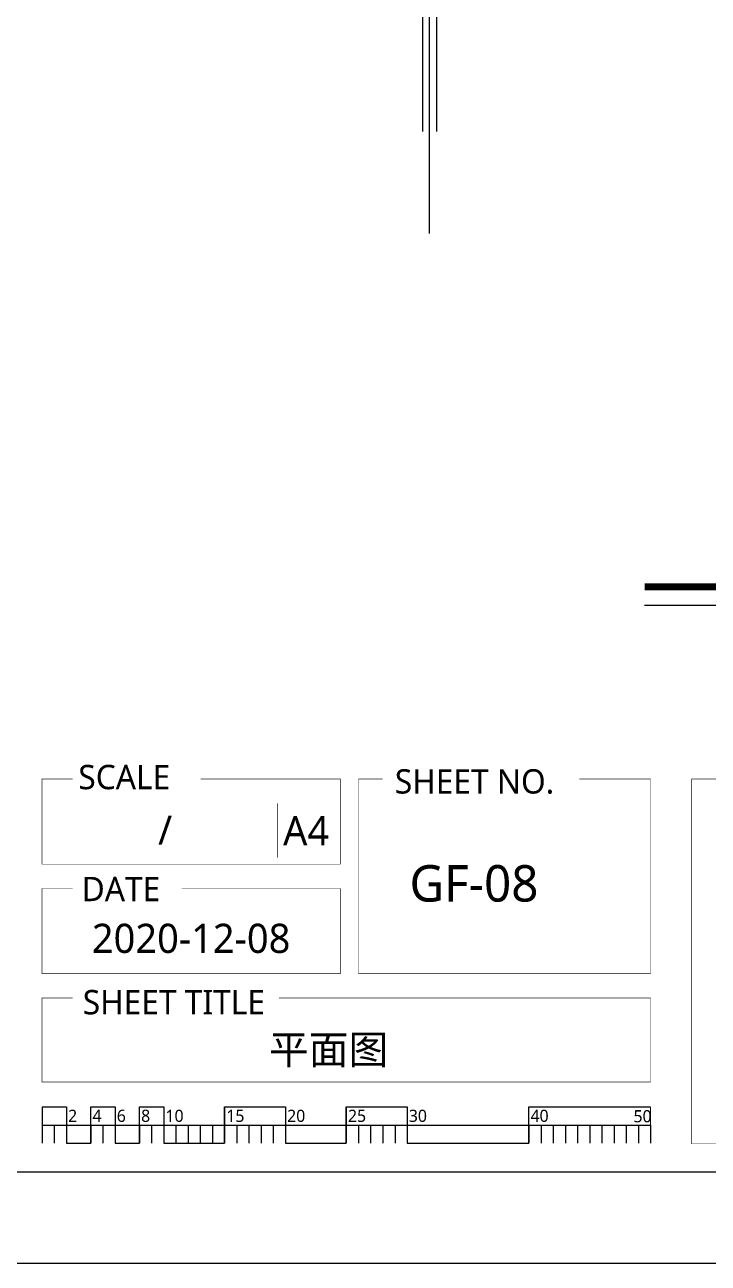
# Model space of a CAD drawing. Header units: millimetres. Extents: x 3194672 to 3318312, y -1629353 to -1194015.
# Drawn here: x 3203824 to 3208677, y -1629353 to -1620556 of the extents above; entities that cross this region are included whole.
import ezdxf
from ezdxf.enums import TextEntityAlignment as Align

# ---------------------------------------------------------------- set-up
doc = ezdxf.new("R2010")
doc.units = ezdxf.units.MM
doc.header["$LTSCALE"] = 1000
doc.header["$MEASUREMENT"] = 0
doc.linetypes.add('CENTER', pattern=[2, 1.25, -0.25, 0.25, -0.25])
doc.layers.get('0').update_dxf_attribs({"linetype": 'CONTINUOUS'})
doc.layers.add('HS-CURVE-PAVE-JNT', color=1, linetype='CONTINUOUS')
doc.layers.add('轴线', color=10, linetype='CENTER')
doc.styles.get("Standard").update_dxf_attribs({"font": ''})
doc.styles.get('Standard').set_extended_font_data('Microsoft YaHei')

msp = doc.modelspace()

# ---------------------------------------------------------------- linework, layer by layer
at = {"color": 8}
msp.add_line((3203947, -1628371.5), (3208267, -1628371.5), dxfattribs=at)
msp.add_lwpolyline([(3195190.4, -1604340), (3230441.6, -1604340), (3230441.6, -1628704.8), (3195190.4, -1628704.8)], close=True)
for points, const_width in [([(3208225.1, -1624547.5), (3214417.2, -1624547.5)], 50), ([(3205073.6, -1625913.3), (3206063.8, -1625913.3), (3206063.8, -1626518.1), (3203947, -1626518.1), (3203947, -1625913.3), (3204163, -1625913.3)], 4.32), ([(3207761, -1625913.3), (3208267, -1625913.3), (3208267, -1627295.7), (3206193.4, -1627295.7), (3206193.4, -1625913.3), (3206366.2, -1625913.3)], 4.32), ([(3209778.8, -1625913.3), (3222596.3, -1625913.3), (3222596.3, -1628504.8), (3208559.2, -1628504.8), (3208559.2, -1625913.3), (3208792.3, -1625913.3)], 4.32), ([(3205619.4, -1626086.6), (3205619.4, -1626471.8)], 4.32), ([(3204938.8, -1626690.9), (3206063.8, -1626690.9), (3206063.8, -1627295.7), (3203947, -1627295.7), (3203947, -1626690.9), (3204163, -1626690.9)], 4.32), ([(3205627.9, -1627468.5), (3208267, -1627468.5), (3208267, -1628064.5), (3203947, -1628064.5), (3203947, -1627468.5), (3204163, -1627468.5)], 4.32), ([(3204119.8, -1628241.9), (3204119.8, -1628371.5)], 8.64), ([(3204292.6, -1628241.9), (3204292.6, -1628371.5)], 8.64), ([(3204465.4, -1628241.9), (3204465.4, -1628371.5)], 8.64), ([(3204638.2, -1628241.9), (3204638.2, -1628371.5)], 8.64), ([(3204811, -1628241.9), (3204811, -1628371.5)], 8.64), ([(3205243, -1628241.9), (3205243, -1628371.5)], 8.64), ([(3205675, -1628241.9), (3205675, -1628371.5)], 8.64), ([(3206107, -1628241.9), (3206107, -1628371.5)], 8.64), ([(3206539, -1628241.9), (3206539, -1628371.5)], 8.64), ([(3207403, -1628241.9), (3207403, -1628371.5)], 8.64), ([(3208267, -1628241.9), (3208267, -1628371.5)], 8.64)]:
    msp.add_lwpolyline(points, dxfattribs=dict(const_width=const_width))
for points in [[(3208225.1, -1624678.9), (3214417.2, -1624678.9)], [(3194672, -1627624.8), (3194672, -1629352.8), (3229232, -1629352.8)], [(3203947, -1628241.9), (3203947, -1628501.1)], [(3204119.8, -1628371.5), (3204119.8, -1628501.1)], [(3205675, -1628371.5), (3205675, -1628501.1)], [(3206107, -1628371.5), (3206107, -1628501.1)], [(3208267, -1628371.5), (3208267, -1628501.1)]]:
    msp.add_lwpolyline(points)
for points in [[(3203947, -1628241.9), (3204119.8, -1628241.9), (3204119.8, -1628501.1), (3204292.6, -1628501.1), (3204292.6, -1628241.9), (3204465.4, -1628241.9), (3204465.4, -1628501.1), (3204638.2, -1628501.1), (3204638.2, -1628241.9), (3204811, -1628241.9), (3204811, -1628501.1), (3205243, -1628501.1), (3205243, -1628241.9), (3205675, -1628241.9), (3205675, -1628501.1), (3206107, -1628501.1), (3206107, -1628241.9), (3206539, -1628241.9), (3206539, -1628501.1), (3207403, -1628501.1), (3207403, -1628241.9), (3208267, -1628241.9)], [(3204033.4, -1628371.5), (3204033.4, -1628501.1)], [(3204292.6, -1628371.5), (3204292.6, -1628501.1)], [(3204379, -1628371.5), (3204379, -1628501.1)], [(3204465.4, -1628371.5), (3204465.4, -1628501.1)], [(3204638.2, -1628371.5), (3204638.2, -1628501.1)], [(3204724.6, -1628371.5), (3204724.6, -1628501.1)], [(3204811, -1628371.5), (3204811, -1628501.1)], [(3204897.4, -1628371.5), (3204897.4, -1628501.1)], [(3204983.8, -1628371.5), (3204983.8, -1628501.1)], [(3205070.2, -1628371.5), (3205070.2, -1628501.1)], [(3205156.6, -1628371.5), (3205156.6, -1628501.1)], [(3205243, -1628371.5), (3205243, -1628501.1)], [(3205329.4, -1628371.5), (3205329.4, -1628501.1)], [(3205415.8, -1628371.5), (3205415.8, -1628501.1)], [(3205502.2, -1628371.5), (3205502.2, -1628501.1)], [(3205588.6, -1628371.5), (3205588.6, -1628501.1)], [(3206193.4, -1628371.5), (3206193.4, -1628501.1)], [(3206279.8, -1628371.5), (3206279.8, -1628501.1)], [(3206366.2, -1628371.5), (3206366.2, -1628501.1)], [(3206452.6, -1628371.5), (3206452.6, -1628501.1)], [(3206539, -1628371.5), (3206539, -1628501.1)], [(3207403, -1628371.5), (3207403, -1628501.1)], [(3207489.4, -1628371.5), (3207489.4, -1628501.1)], [(3207575.8, -1628371.5), (3207575.8, -1628501.1)], [(3207662.2, -1628371.5), (3207662.2, -1628501.1)], [(3207748.6, -1628371.5), (3207748.6, -1628501.1)], [(3207835, -1628371.5), (3207835, -1628501.1)], [(3207921.4, -1628371.5), (3207921.4, -1628501.1)], [(3208007.8, -1628371.5), (3208007.8, -1628501.1)], [(3208094.2, -1628371.5), (3208094.2, -1628501.1)], [(3208180.6, -1628371.5), (3208180.6, -1628501.1)]]:
    msp.add_lwpolyline(points, dxfattribs=at)
at = {"layer": 'HS-CURVE-PAVE-JNT', "color": 0}
for p, q in [((3206648.4, -1612824.1), (3206648.4, -1621313.3)), ((3206748.4, -1619612.7), (3206748.4, -1621313.3))]:
    msp.add_line(p, q, dxfattribs=at)
at = {"layer": '轴线', "ltscale": 500}
msp.add_line((3206698.4, -1622038.4), (3206698.4, -1606058.8), dxfattribs=at)

# ---------------------------------------------------------------- texts
for s, height, p in [('SCALE', 172.8, (3204204, -1625985.7)), ('SHEET NO.', 172.8, (3206451.7, -1626016.6)), ('A4', 207.36, (3205658.1, -1626383.9)), ('DATE', 172.8, (3204227.7, -1626781.1)), ('SHEET TITLE', 172.8, (3204235.5, -1627584.8)), ('2', 86.4, (3204131.6, -1628348.8)), ('4', 86.4, (3204304.4, -1628348.8)), ('6', 86.4, (3204477.2, -1628348.8)), ('8', 86.4, (3204650, -1628348.8)), ('10', 86.4, (3204822.8, -1628348.8)), ('15', 86.4, (3205254.8, -1628348.8)), ('20', 86.4, (3205686.8, -1628348.8)), ('25', 86.4, (3206118.8, -1628348.8)), ('30', 86.4, (3206550.8, -1628348.8)), ('40', 86.4, (3207414.8, -1628348.8)), ('50', 86.4, (3208146.1, -1628351.8))]:
    msp.add_text(s, height=height).set_placement(p)
for tag, text, p in [('/', 'AS NOTED', (3204870.6, -1626380.7)), ('2020-12-08', '2020-7-22', (3205709.9, -1627148.7))]:
    msp.add_attdef(tag, text=text, height=207.36).set_placement(p, align=Align.RIGHT)
for tag, p, s, height in [('GF-08', (3206555.3, -1626784.2), 'SHEET NO.', 259.2), ('平面图', (3205557.1, -1627939.4), 'SHEET-TITLE', 207.36)]:
    msp.add_attdef(tag, p, s, height=height)

doc.saveas('drawing.dxf')
